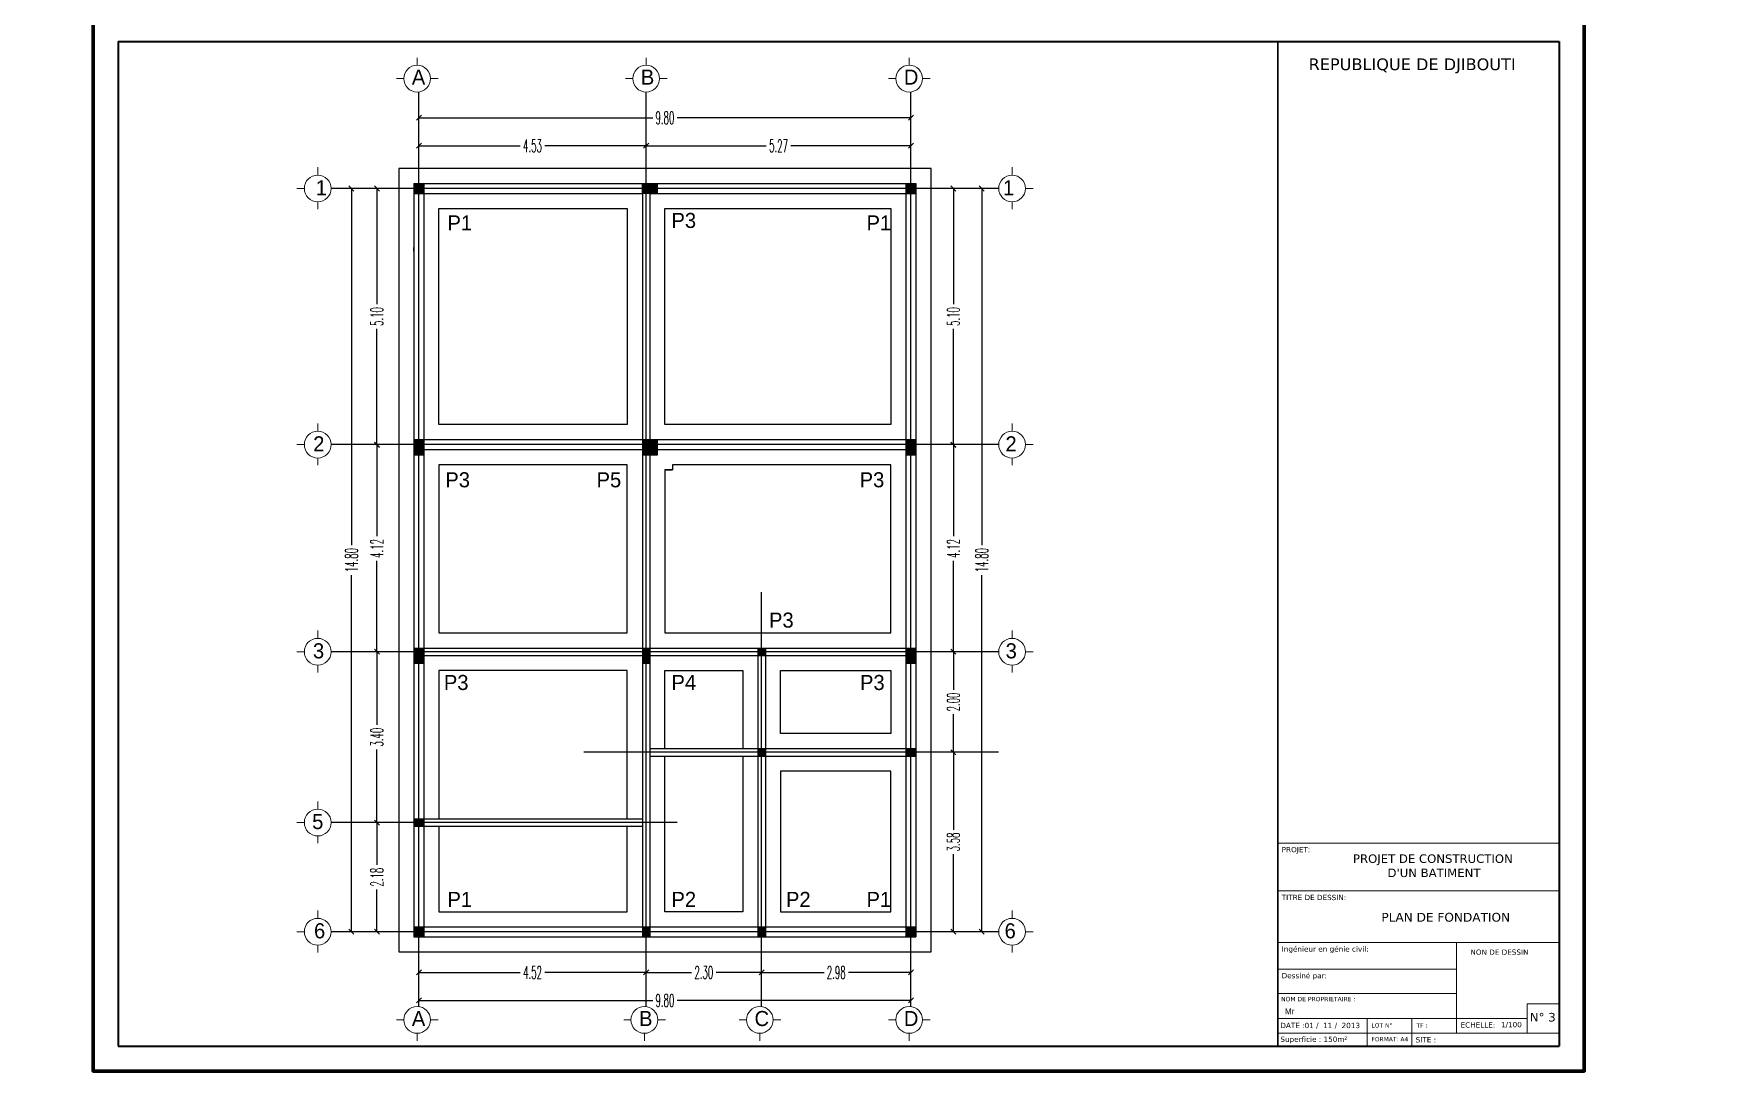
# Model space of a CAD drawing. Extents: x -110 to 3211, y -163 to 893.
# Drawn here: x 434.92 to 468.63, y -27.76 to -7.11 of the extents above; entities that cross this region are included whole.
import ezdxf

# ---------------------------------------------------------------- set-up
doc = ezdxf.new("R2010")
doc.units = 0
doc.header["$LTSCALE"] = 0.8
doc.header["$MEASUREMENT"] = 0
doc.linetypes.add('JIS_02_1.0', pattern=[2, 1, -1])
doc.layers.get('0').update_dxf_attribs({"color": 5, "linetype": 'CONTINUOUS'})
doc.layers.get('DEFPOINTS').update_dxf_attribs({"linetype": 'CONTINUOUS'})
doc.layers.add('Axe poteau & poutres', color=252, linetype='JIS_02_1.0', lineweight=13)
for name, color, linetype in [('COMBLDG', 7, 'CONTINUOUS'), ('COTATITION', 5, 'CONTINUOUS'), ('PIPE', 50, 'CONTINUOUS'), ('POWER', 5, 'CONTINUOUS'), ('TEX', 31, 'CONTINUOUS'), ('WALL', 6, 'CONTINUOUS')]:
    doc.layers.add(name, color=color, linetype=linetype)
doc.styles.add('AYMAN-S', font='romant.shx', dxfattribs={"width": 0.7, "height": 0.15})
doc.styles.add('AYMOONY', font='romant.shx', dxfattribs={"width": 0.5})
doc.dimstyles.new('AYMAN-SIT', dxfattribs={"dimtxt": 0.25, "dimasz": 0.08, "dimexe": 0.18, "dimexo": 0.06, "dimgap": 0.05, "dimtad": 0, "dimzin": 1, "dimdsep": 46, "dimtxsty": 'AYMAN-S', "dimblk1": 'OBLIQUE', "dimblk2": 'OBLIQUE', "dimsah": 1, "dimcen": 0.09, "dimse1": 1, "dimse2": 1, "dimclrd": 256, "dimclre": 256, "dimclrt": 200, "dimadec": 0, "dimazin": 0, "dimtfac": 1, "dimtdec": 4, "dimtix": 1, "dimtmove": 0, "dimatfit": 3, "dimldrblk": 'OBLIQUE', "dimfxl": 1, "dimtolj": 1, "dimtzin": 0, "dimarcsym": 0})
doc.dimstyles.new('ISO-25', dxfattribs={"dimtxt": 0.25, "dimasz": 0.25, "dimexe": 1.25, "dimexo": 0.625, "dimgap": 0.001, "dimtad": 1, "dimzin": 1, "dimtxsty": 'Standard', "dimblk": 'SMALL', "dimcen": 0.25, "dimse1": 1, "dimse2": 1, "dimazin": 0, "dimtfac": 1, "dimtmove": 1, "dimatfit": 3, "dimldrblk": 'SMALL', "dimfxl": 1, "dimarcsym": 0})

# ---------------------------------------------------------------- blocks, each defined once
blk = doc.blocks.new('_Small')
at = {"color": 0, "linetype": 'ByBlock', "lineweight": -2}
blk.add_circle((0, 0), 0.25, dxfattribs=at)
blk = doc.blocks.new('*D205')
at = {"layer": 'COTATITION', "color": 0, "lineweight": -2, "ltscale": 0.3, "transparency": 16777216}
blk.add_line((165.796, -13.864), (165.796, -10.864), dxfattribs=at)
at = {"layer": 'DEFPOINTS', "color": 0, "ltscale": 0.3, "transparency": 16777216}
for p in [(165.796, -10.864), (1312.923, -10.864), (165.796, -13.864)]:
    blk.add_point(p, dxfattribs=at)
at = {"layer": 'COTATITION', "color": 0, "lineweight": -2, "ltscale": 0.3, "transparency": 16777216, "xscale": 0.250000000000011, "yscale": 0.250000000000011, "zscale": 0.250000000000011}
for p, rotation in [((165.796, -10.864), 90), ((165.796, -13.864), 270)]:
    blk.add_blockref('_Small', p, dxfattribs=dict(at, rotation=rotation))
at = {"layer": 'COTATITION', "color": 0, "ltscale": 0.3, "transparency": 16777216, "insert": (165.649, -12.364), "char_height": 0.25, "attachment_point": 5, "rotation": 90}
blk.add_mtext('3,00', dxfattribs=at)
blk = doc.blocks.new('_OBLIQUE')
at = {"color": 0, "linetype": 'ByBlock'}
blk.add_line((-0.5, -0.5), (0.5, 0.5), dxfattribs=at)
blk = doc.blocks.new('*D451')
at = {"layer": 'DEFPOINTS', "color": 0, "ltscale": 0.8, "transparency": 16777216}
for p in [(447.115, -9.339), (442.589, -9.79), (447.115, -9.79)]:
    blk.add_point(p, dxfattribs=at)
at = {"layer": 'PIPE', "color": 7, "lineweight": -2, "ltscale": 0.8, "transparency": 16777216}
for p, q in [((442.589, -9.339), (444.605, -9.339)), ((447.115, -9.339), (445.098, -9.339))]:
    blk.add_line(p, q, dxfattribs=at)
at = {"layer": 'PIPE', "color": 7, "lineweight": -2, "ltscale": 0.8, "transparency": 16777216, "xscale": 0.1, "yscale": 0.1, "zscale": 0.1, "rotation": 180}
blk.add_blockref('_OBLIQUE', (442.589, -9.339), dxfattribs=at)
at = {"layer": 'PIPE', "color": 7, "lineweight": -2, "ltscale": 0.8, "transparency": 16777216, "xscale": 0.1, "yscale": 0.1, "zscale": 0.1}
blk.add_blockref('_OBLIQUE', (447.115, -9.339), dxfattribs=at)
at = {"layer": 'PIPE', "color": 7, "ltscale": 0.8, "transparency": 16777216, "insert": (444.852, -9.339), "char_height": 0.25, "attachment_point": 5, "style": 'AYMOONY'}
blk.add_mtext('\\A1;4.53', dxfattribs=at)
blk = doc.blocks.new('*D452')
at = {"layer": 'DEFPOINTS', "color": 0, "ltscale": 0.8, "transparency": 16777216}
for p in [(452.389, -9.339), (452.389, -9.339), (447.115, -9.79)]:
    blk.add_point(p, dxfattribs=at)
at = {"layer": 'PIPE', "color": 7, "lineweight": -2, "ltscale": 0.8, "transparency": 16777216}
for p, q in [((447.115, -9.339), (449.508, -9.339)), ((452.389, -9.339), (449.995, -9.339))]:
    blk.add_line(p, q, dxfattribs=at)
at = {"layer": 'PIPE', "color": 7, "lineweight": -2, "ltscale": 0.8, "transparency": 16777216, "xscale": 0.1, "yscale": 0.1, "zscale": 0.1, "rotation": 180}
blk.add_blockref('_OBLIQUE', (447.115, -9.339), dxfattribs=at)
at = {"layer": 'PIPE', "color": 7, "lineweight": -2, "ltscale": 0.8, "transparency": 16777216, "xscale": 0.1, "yscale": 0.1, "zscale": 0.1}
blk.add_blockref('_OBLIQUE', (452.389, -9.339), dxfattribs=at)
at = {"layer": 'PIPE', "color": 7, "ltscale": 0.8, "transparency": 16777216, "insert": (449.752, -9.339), "char_height": 0.25, "attachment_point": 5, "style": 'AYMOONY'}
blk.add_mtext('\\A1;5.27', dxfattribs=at)
blk = doc.blocks.new('*D453')
at = {"layer": 'DEFPOINTS', "color": 0, "ltscale": 0.8, "transparency": 16777216}
for p in [(452.389, -8.782), (442.589, -9.79), (452.389, -9.79)]:
    blk.add_point(p, dxfattribs=at)
at = {"layer": 'PIPE', "color": 7, "lineweight": -2, "ltscale": 0.8, "transparency": 16777216}
for p, q in [((442.589, -8.782), (447.245, -8.782)), ((452.389, -8.782), (447.732, -8.782))]:
    blk.add_line(p, q, dxfattribs=at)
at = {"layer": 'PIPE', "color": 7, "lineweight": -2, "ltscale": 0.8, "transparency": 16777216, "xscale": 0.1, "yscale": 0.1, "zscale": 0.1, "rotation": 180}
blk.add_blockref('_OBLIQUE', (442.589, -8.782), dxfattribs=at)
at = {"layer": 'PIPE', "color": 7, "lineweight": -2, "ltscale": 0.8, "transparency": 16777216, "xscale": 0.1, "yscale": 0.1, "zscale": 0.1}
blk.add_blockref('_OBLIQUE', (452.389, -8.782), dxfattribs=at)
at = {"layer": 'PIPE', "color": 7, "ltscale": 0.8, "transparency": 16777216, "insert": (447.489, -8.782), "char_height": 0.25, "attachment_point": 5, "style": 'AYMOONY'}
blk.add_mtext('\\A1;9.80', dxfattribs=at)
blk = doc.blocks.new('*D454')
at = {"layer": 'DEFPOINTS', "color": 0, "ltscale": 0.8, "transparency": 16777216}
for p in [(442.589, -25.39), (452.389, -25.39), (452.389, -26.357)]:
    blk.add_point(p, dxfattribs=at)
at = {"layer": 'PIPE', "color": 7, "lineweight": -2, "ltscale": 0.8, "transparency": 16777216}
for p, q in [((442.589, -26.357), (447.245, -26.357)), ((452.389, -26.357), (447.732, -26.357))]:
    blk.add_line(p, q, dxfattribs=at)
at = {"layer": 'PIPE', "color": 7, "lineweight": -2, "ltscale": 0.8, "transparency": 16777216, "xscale": 0.1, "yscale": 0.1, "zscale": 0.1, "rotation": 180}
blk.add_blockref('_OBLIQUE', (442.589, -26.357), dxfattribs=at)
at = {"layer": 'PIPE', "color": 7, "lineweight": -2, "ltscale": 0.8, "transparency": 16777216, "xscale": 0.1, "yscale": 0.1, "zscale": 0.1}
blk.add_blockref('_OBLIQUE', (452.389, -26.357), dxfattribs=at)
at = {"layer": 'PIPE', "color": 7, "ltscale": 0.8, "transparency": 16777216, "insert": (447.489, -26.357), "char_height": 0.25, "attachment_point": 5, "style": 'AYMOONY'}
blk.add_mtext('\\A1;9.80', dxfattribs=at)
blk = doc.blocks.new('*D455')
at = {"layer": 'DEFPOINTS', "color": 0, "ltscale": 0.8, "transparency": 16777216}
for p in [(442.592, -25.38), (447.115, -25.39), (447.115, -25.799)]:
    blk.add_point(p, dxfattribs=at)
at = {"layer": 'PIPE', "color": 7, "lineweight": -2, "ltscale": 0.8, "transparency": 16777216}
for p, q in [((442.592, -25.799), (444.607, -25.799)), ((447.115, -25.799), (445.1, -25.799))]:
    blk.add_line(p, q, dxfattribs=at)
at = {"layer": 'PIPE', "color": 7, "lineweight": -2, "ltscale": 0.8, "transparency": 16777216, "xscale": 0.1, "yscale": 0.1, "zscale": 0.1, "rotation": 180}
blk.add_blockref('_OBLIQUE', (442.592, -25.799), dxfattribs=at)
at = {"layer": 'PIPE', "color": 7, "lineweight": -2, "ltscale": 0.8, "transparency": 16777216, "xscale": 0.1, "yscale": 0.1, "zscale": 0.1}
blk.add_blockref('_OBLIQUE', (447.115, -25.799), dxfattribs=at)
at = {"layer": 'PIPE', "color": 7, "ltscale": 0.8, "transparency": 16777216, "insert": (444.853, -25.799), "char_height": 0.25, "attachment_point": 5, "style": 'AYMOONY'}
blk.add_mtext('\\A1;4.52', dxfattribs=at)
blk = doc.blocks.new('*D456')
at = {"layer": 'DEFPOINTS', "color": 0, "ltscale": 0.8, "transparency": 16777216}
for p in [(447.115, -25.39), (449.414, -25.799), (449.414, -25.799)]:
    blk.add_point(p, dxfattribs=at)
at = {"layer": 'PIPE', "color": 7, "lineweight": -2, "ltscale": 0.8, "transparency": 16777216}
for p, q in [((447.115, -25.799), (448.021, -25.799)), ((449.414, -25.799), (448.508, -25.799))]:
    blk.add_line(p, q, dxfattribs=at)
at = {"layer": 'PIPE', "color": 7, "lineweight": -2, "ltscale": 0.8, "transparency": 16777216, "xscale": 0.1, "yscale": 0.1, "zscale": 0.1, "rotation": 180}
blk.add_blockref('_OBLIQUE', (447.115, -25.799), dxfattribs=at)
at = {"layer": 'PIPE', "color": 7, "lineweight": -2, "ltscale": 0.8, "transparency": 16777216, "xscale": 0.1, "yscale": 0.1, "zscale": 0.1}
blk.add_blockref('_OBLIQUE', (449.414, -25.799), dxfattribs=at)
at = {"layer": 'PIPE', "color": 7, "ltscale": 0.8, "transparency": 16777216, "insert": (448.264, -25.799), "char_height": 0.25, "attachment_point": 5, "style": 'AYMOONY'}
blk.add_mtext('\\A1;2.30', dxfattribs=at)
blk = doc.blocks.new('*D457')
at = {"layer": 'DEFPOINTS', "color": 0, "ltscale": 0.8, "transparency": 16777216}
for p in [(449.414, -25.799), (452.389, -25.799), (452.389, -25.799)]:
    blk.add_point(p, dxfattribs=at)
at = {"layer": 'PIPE', "color": 7, "lineweight": -2, "ltscale": 0.8, "transparency": 16777216}
for p, q in [((449.414, -25.799), (450.658, -25.799)), ((452.389, -25.799), (451.145, -25.799))]:
    blk.add_line(p, q, dxfattribs=at)
at = {"layer": 'PIPE', "color": 7, "lineweight": -2, "ltscale": 0.8, "transparency": 16777216, "xscale": 0.1, "yscale": 0.1, "zscale": 0.1, "rotation": 180}
blk.add_blockref('_OBLIQUE', (449.414, -25.799), dxfattribs=at)
at = {"layer": 'PIPE', "color": 7, "lineweight": -2, "ltscale": 0.8, "transparency": 16777216, "xscale": 0.1, "yscale": 0.1, "zscale": 0.1}
blk.add_blockref('_OBLIQUE', (452.389, -25.799), dxfattribs=at)
at = {"layer": 'PIPE', "color": 7, "ltscale": 0.8, "transparency": 16777216, "insert": (450.901, -25.799), "char_height": 0.25, "attachment_point": 5, "style": 'AYMOONY'}
blk.add_mtext('\\A1;2.98', dxfattribs=at)
blk = doc.blocks.new('*D458')
at = {"layer": 'DEFPOINTS', "color": 0, "ltscale": 0.8, "transparency": 16777216}
for p in [(442.189, -10.19), (441.246, -24.99), (442.489, -24.99)]:
    blk.add_point(p, dxfattribs=at)
at = {"layer": 'PIPE', "color": 7, "lineweight": -2, "ltscale": 0.8, "transparency": 16777216}
for p, q in [((441.246, -10.19), (441.246, -17.293)), ((441.246, -24.99), (441.246, -17.887))]:
    blk.add_line(p, q, dxfattribs=at)
at = {"layer": 'PIPE', "color": 7, "lineweight": -2, "ltscale": 0.8, "transparency": 16777216, "xscale": 0.1, "yscale": 0.1, "zscale": 0.1}
for p, rotation in [((441.246, -10.19), 90), ((441.246, -24.99), 270)]:
    blk.add_blockref('_OBLIQUE', p, dxfattribs=dict(at, rotation=rotation))
at = {"layer": 'PIPE', "color": 7, "ltscale": 0.8, "transparency": 16777216, "insert": (441.246, -17.59), "char_height": 0.25, "attachment_point": 5, "rotation": 90, "style": 'AYMOONY'}
blk.add_mtext('\\A1;14.80', dxfattribs=at)
blk = doc.blocks.new('*D459')
at = {"layer": 'DEFPOINTS', "color": 0, "ltscale": 0.8, "transparency": 16777216}
for p in [(442.189, -10.19), (441.753, -15.29), (442.189, -15.29)]:
    blk.add_point(p, dxfattribs=at)
at = {"layer": 'PIPE', "color": 7, "lineweight": -2, "ltscale": 0.8, "transparency": 16777216}
for p, q in [((441.753, -10.19), (441.753, -12.496)), ((441.753, -15.29), (441.753, -12.983))]:
    blk.add_line(p, q, dxfattribs=at)
at = {"layer": 'PIPE', "color": 7, "lineweight": -2, "ltscale": 0.8, "transparency": 16777216, "xscale": 0.1, "yscale": 0.1, "zscale": 0.1}
for p, rotation in [((441.753, -10.19), 90), ((441.753, -15.29), 270)]:
    blk.add_blockref('_OBLIQUE', p, dxfattribs=dict(at, rotation=rotation))
at = {"layer": 'PIPE', "color": 7, "ltscale": 0.8, "transparency": 16777216, "insert": (441.753, -12.74), "char_height": 0.25, "attachment_point": 5, "rotation": 90, "style": 'AYMOONY'}
blk.add_mtext('\\A1;5.10', dxfattribs=at)
blk = doc.blocks.new('*D460')
at = {"layer": 'DEFPOINTS', "color": 0, "ltscale": 0.8, "transparency": 16777216}
for p in [(442.189, -15.3), (441.753, -19.415), (441.753, -19.415)]:
    blk.add_point(p, dxfattribs=at)
at = {"layer": 'PIPE', "color": 7, "lineweight": -2, "ltscale": 0.8, "transparency": 16777216}
for p, q in [((441.753, -15.3), (441.753, -17.111)), ((441.753, -19.415), (441.753, -17.604))]:
    blk.add_line(p, q, dxfattribs=at)
at = {"layer": 'PIPE', "color": 7, "lineweight": -2, "ltscale": 0.8, "transparency": 16777216, "xscale": 0.1, "yscale": 0.1, "zscale": 0.1}
for p, rotation in [((441.753, -15.3), 90), ((441.753, -19.415), 270)]:
    blk.add_blockref('_OBLIQUE', p, dxfattribs=dict(at, rotation=rotation))
at = {"layer": 'PIPE', "color": 7, "ltscale": 0.8, "transparency": 16777216, "insert": (441.753, -17.357), "char_height": 0.25, "attachment_point": 5, "rotation": 90, "style": 'AYMOONY'}
blk.add_mtext('\\A1;4.12', dxfattribs=at)
blk = doc.blocks.new('*D461')
at = {"layer": 'DEFPOINTS', "color": 0, "ltscale": 0.8, "transparency": 16777216}
for p in [(441.753, -19.415), (441.753, -22.815), (441.753, -22.815)]:
    blk.add_point(p, dxfattribs=at)
at = {"layer": 'PIPE', "color": 7, "lineweight": -2, "ltscale": 0.8, "transparency": 16777216}
for p, q in [((441.753, -19.415), (441.753, -20.871)), ((441.753, -22.815), (441.753, -21.358))]:
    blk.add_line(p, q, dxfattribs=at)
at = {"layer": 'PIPE', "color": 7, "lineweight": -2, "ltscale": 0.8, "transparency": 16777216, "xscale": 0.1, "yscale": 0.1, "zscale": 0.1}
for p, rotation in [((441.753, -19.415), 90), ((441.753, -22.815), 270)]:
    blk.add_blockref('_OBLIQUE', p, dxfattribs=dict(at, rotation=rotation))
at = {"layer": 'PIPE', "color": 7, "ltscale": 0.8, "transparency": 16777216, "insert": (441.753, -21.115), "char_height": 0.25, "attachment_point": 5, "rotation": 90, "style": 'AYMOONY'}
blk.add_mtext('\\A1;3.40', dxfattribs=at)
blk = doc.blocks.new('*D462')
at = {"layer": 'DEFPOINTS', "color": 0, "ltscale": 0.8, "transparency": 16777216}
for p in [(441.753, -22.815), (441.753, -24.99), (441.753, -24.99)]:
    blk.add_point(p, dxfattribs=at)
at = {"layer": 'PIPE', "color": 7, "lineweight": -2, "ltscale": 0.8, "transparency": 16777216}
for p, q in [((441.753, -22.815), (441.753, -23.659)), ((441.753, -24.99), (441.753, -24.146))]:
    blk.add_line(p, q, dxfattribs=at)
at = {"layer": 'PIPE', "color": 7, "lineweight": -2, "ltscale": 0.8, "transparency": 16777216, "xscale": 0.1, "yscale": 0.1, "zscale": 0.1}
for p, rotation in [((441.753, -22.815), 90), ((441.753, -24.99), 270)]:
    blk.add_blockref('_OBLIQUE', p, dxfattribs=dict(at, rotation=rotation))
at = {"layer": 'PIPE', "color": 7, "ltscale": 0.8, "transparency": 16777216, "insert": (441.753, -23.902), "char_height": 0.25, "attachment_point": 5, "rotation": 90, "style": 'AYMOONY'}
blk.add_mtext('\\A1;2.18', dxfattribs=at)
blk = doc.blocks.new('*D463')
at = {"layer": 'DEFPOINTS', "color": 0, "ltscale": 0.8, "transparency": 16777216}
for p in [(452.789, -10.19), (452.789, -15.29), (453.234, -15.29)]:
    blk.add_point(p, dxfattribs=at)
at = {"layer": 'PIPE', "color": 7, "lineweight": -2, "ltscale": 0.8, "transparency": 16777216}
for p, q in [((453.234, -10.19), (453.234, -12.496)), ((453.234, -15.29), (453.234, -12.983))]:
    blk.add_line(p, q, dxfattribs=at)
at = {"layer": 'PIPE', "color": 7, "lineweight": -2, "ltscale": 0.8, "transparency": 16777216, "xscale": 0.1, "yscale": 0.1, "zscale": 0.1}
for p, rotation in [((453.234, -10.19), 90), ((453.234, -15.29), 270)]:
    blk.add_blockref('_OBLIQUE', p, dxfattribs=dict(at, rotation=rotation))
at = {"layer": 'PIPE', "color": 7, "ltscale": 0.8, "transparency": 16777216, "insert": (453.234, -12.74), "char_height": 0.25, "attachment_point": 5, "rotation": 90, "style": 'AYMOONY'}
blk.add_mtext('\\A1;5.10', dxfattribs=at)
blk = doc.blocks.new('*D464')
at = {"layer": 'DEFPOINTS', "color": 0, "ltscale": 0.8, "transparency": 16777216}
for p in [(452.789, -15.3), (453.234, -19.415), (453.234, -19.415)]:
    blk.add_point(p, dxfattribs=at)
at = {"layer": 'PIPE', "color": 7, "lineweight": -2, "ltscale": 0.8, "transparency": 16777216}
for p, q in [((453.234, -15.3), (453.234, -17.111)), ((453.234, -19.415), (453.234, -17.604))]:
    blk.add_line(p, q, dxfattribs=at)
at = {"layer": 'PIPE', "color": 7, "lineweight": -2, "ltscale": 0.8, "transparency": 16777216, "xscale": 0.1, "yscale": 0.1, "zscale": 0.1}
for p, rotation in [((453.234, -15.3), 90), ((453.234, -19.415), 270)]:
    blk.add_blockref('_OBLIQUE', p, dxfattribs=dict(at, rotation=rotation))
at = {"layer": 'PIPE', "color": 7, "ltscale": 0.8, "transparency": 16777216, "insert": (453.234, -17.357), "char_height": 0.25, "attachment_point": 5, "rotation": 90, "style": 'AYMOONY'}
blk.add_mtext('\\A1;4.12', dxfattribs=at)
blk = doc.blocks.new('*D465')
at = {"layer": 'DEFPOINTS', "color": 0, "ltscale": 0.8, "transparency": 16777216}
for p in [(453.234, -19.415), (453.234, -21.415), (453.234, -21.415)]:
    blk.add_point(p, dxfattribs=at)
at = {"layer": 'PIPE', "color": 7, "lineweight": -2, "ltscale": 0.8, "transparency": 16777216}
for p, q in [((453.234, -19.415), (453.234, -20.171)), ((453.234, -21.415), (453.234, -20.658))]:
    blk.add_line(p, q, dxfattribs=at)
at = {"layer": 'PIPE', "color": 7, "lineweight": -2, "ltscale": 0.8, "transparency": 16777216, "xscale": 0.1, "yscale": 0.1, "zscale": 0.1}
for p, rotation in [((453.234, -19.415), 90), ((453.234, -21.415), 270)]:
    blk.add_blockref('_OBLIQUE', p, dxfattribs=dict(at, rotation=rotation))
at = {"layer": 'PIPE', "color": 7, "ltscale": 0.8, "transparency": 16777216, "insert": (453.234, -20.415), "char_height": 0.25, "attachment_point": 5, "rotation": 90, "style": 'AYMOONY'}
blk.add_mtext('\\A1;2.00', dxfattribs=at)
blk = doc.blocks.new('*D466')
at = {"layer": 'DEFPOINTS', "color": 0, "ltscale": 0.8, "transparency": 16777216}
for p in [(453.234, -21.415), (453.234, -24.99), (453.234, -24.99)]:
    blk.add_point(p, dxfattribs=at)
at = {"layer": 'PIPE', "color": 7, "lineweight": -2, "ltscale": 0.8, "transparency": 16777216}
for p, q in [((453.234, -21.415), (453.234, -22.959)), ((453.234, -24.99), (453.234, -23.446))]:
    blk.add_line(p, q, dxfattribs=at)
at = {"layer": 'PIPE', "color": 7, "lineweight": -2, "ltscale": 0.8, "transparency": 16777216, "xscale": 0.1, "yscale": 0.1, "zscale": 0.1}
for p, rotation in [((453.234, -21.415), 90), ((453.234, -24.99), 270)]:
    blk.add_blockref('_OBLIQUE', p, dxfattribs=dict(at, rotation=rotation))
at = {"layer": 'PIPE', "color": 7, "ltscale": 0.8, "transparency": 16777216, "insert": (453.234, -23.202), "char_height": 0.25, "attachment_point": 5, "rotation": 90, "style": 'AYMOONY'}
blk.add_mtext('\\A1;3.58', dxfattribs=at)
blk = doc.blocks.new('*D467')
at = {"layer": 'DEFPOINTS', "color": 0, "ltscale": 0.8, "transparency": 16777216}
for p in [(453.8, -10.19), (453.8, -10.19), (453.8, -24.99)]:
    blk.add_point(p, dxfattribs=at)
at = {"layer": 'PIPE', "color": 7, "lineweight": -2, "ltscale": 0.8, "transparency": 16777216}
for p, q in [((453.8, -10.19), (453.8, -17.293)), ((453.8, -24.99), (453.8, -17.887))]:
    blk.add_line(p, q, dxfattribs=at)
at = {"layer": 'PIPE', "color": 7, "lineweight": -2, "ltscale": 0.8, "transparency": 16777216, "xscale": 0.1, "yscale": 0.1, "zscale": 0.1}
for p, rotation in [((453.8, -10.19), 90), ((453.8, -24.99), 270)]:
    blk.add_blockref('_OBLIQUE', p, dxfattribs=dict(at, rotation=rotation))
at = {"layer": 'PIPE', "color": 7, "ltscale": 0.8, "transparency": 16777216, "insert": (453.8, -17.59), "char_height": 0.25, "attachment_point": 5, "rotation": 90, "style": 'AYMOONY'}
blk.add_mtext('\\A1;14.80', dxfattribs=at)

msp = doc.modelspace()

# ---------------------------------------------------------------- linework, layer by layer
at = {"color": 5, "lineweight": 40}
for p, q in [((436.598, -7.265), (436.598, -27.265)), ((436.598, -7.265), (465.298, -7.265)), ((465.298, -7.265), (465.298, -27.265)), ((436.598, -27.265), (465.298, -27.265))]:
    msp.add_line(p, q, dxfattribs=at)
at = {"color": 5, "lineweight": 100}
msp.add_lwpolyline([(436.098, -6.765), (465.798, -6.765), (465.798, -27.765), (436.098, -27.765)], close=True, dxfattribs=at)
at = {"layer": 'Axe poteau & poutres', "color": 7, "linetype": 'ByBlock', "ltscale": 0.3}
for p, q in [((442.554, -7.735), (442.554, -7.586)), ((447.115, -7.735), (447.115, -7.586)), ((452.354, -7.735), (452.354, -7.586)), ((442.143, -8.002), (442.286, -8.002)), ((442.821, -8.002), (442.975, -8.002)), ((446.704, -8.002), (446.848, -8.002)), ((447.382, -8.002), (447.536, -8.002)), ((451.943, -8.002), (452.086, -8.002)), ((452.621, -8.002), (452.775, -8.002)), ((440.574, -9.922), (440.574, -9.768)), ((454.404, -9.922), (454.404, -9.768)), ((440.306, -10.19), (440.158, -10.19)), ((454.671, -10.19), (454.82, -10.19)), ((440.574, -10.601), (440.574, -10.457)), ((454.404, -10.601), (454.404, -10.457)), ((440.574, -15.022), (440.574, -14.868)), ((454.404, -15.022), (454.404, -14.868)), ((440.306, -15.29), (440.158, -15.29)), ((454.671, -15.29), (454.82, -15.29)), ((440.574, -15.701), (440.574, -15.557)), ((454.404, -15.701), (454.404, -15.557)), ((440.574, -19.147), (440.574, -18.993)), ((454.404, -19.147), (454.404, -18.993)), ((440.306, -19.415), (440.158, -19.415)), ((454.671, -19.415), (454.82, -19.415)), ((440.574, -19.826), (440.574, -19.682)), ((454.404, -19.826), (454.404, -19.682)), ((440.574, -22.547), (440.574, -22.393)), ((440.306, -22.815), (440.158, -22.815)), ((440.574, -23.226), (440.574, -23.082)), ((440.574, -24.722), (440.574, -24.568)), ((454.404, -24.722), (454.404, -24.568)), ((454.404, -24.722), (454.404, -24.568)), ((440.306, -24.99), (440.158, -24.99)), ((440.574, -25.401), (440.574, -25.257)), ((454.404, -25.401), (454.404, -25.257)), ((454.404, -25.401), (454.404, -25.257)), ((454.671, -24.99), (454.82, -24.99)), ((454.671, -24.99), (454.82, -24.99)), ((442.143, -26.744), (442.286, -26.744)), ((442.821, -26.744), (442.975, -26.744)), ((446.669, -26.744), (446.813, -26.744)), ((447.348, -26.744), (447.501, -26.744)), ((448.968, -26.744), (449.111, -26.744)), ((449.646, -26.744), (449.8, -26.744)), ((451.943, -26.744), (452.086, -26.744)), ((452.621, -26.744), (452.775, -26.744)), ((442.554, -27.012), (442.554, -27.16)), ((447.08, -27.012), (447.08, -27.16)), ((449.379, -27.012), (449.379, -27.16)), ((452.354, -27.012), (452.354, -27.16))]:
    msp.add_line(p, q, dxfattribs=at)
for centre in [(442.554, -8.002), (447.115, -8.002), (452.354, -8.002), (440.574, -10.19), (454.404, -10.19), (440.574, -15.29), (454.404, -15.29), (440.574, -19.415), (454.404, -19.415), (440.574, -22.815), (440.574, -24.99), (454.404, -24.99), (442.554, -26.744), (447.08, -26.744), (449.379, -26.744), (452.354, -26.744)]:
    msp.add_circle(centre, 0.267, dxfattribs=at)
at = {"layer": 'COMBLDG', "color": 7, "lineweight": 30}
msp.add_line((459.699, -27.265), (459.699, -7.265), dxfattribs=at)
at = {"layer": 'COMBLDG', "color": 7, "lineweight": 9}
for p, q in [((459.699, -23.223, 0.176), (465.298, -23.223, -0.565)), ((459.699, -24.176, 0.176), (465.298, -24.176, -0.565)), ((459.699, -25.202, 0.176), (465.298, -25.202, -0.565)), ((463.256, -25.202, -0.295), (463.256, -27.01, -0.532)), ((459.699, -25.733, 0), (463.256, -25.733, -0.47)), ((459.699, -26.221, 0.176), (463.256, -26.221, -0.295)), ((464.659, -26.422, -1.065), (465.298, -26.422, -1.13)), ((464.659, -26.422, 0), (464.659, -27.01, 0)), ((459.699, -26.716), (464.659, -26.716, -0.5)), ((461.477, -26.716, 0.039), (461.477, -27.265, -0.033)), ((462.366, -27.265, 0), (462.366, -26.716, 0)), ((459.699, -27.01, 0), (465.298, -27.01))]:
    msp.add_line(p, q, dxfattribs=at)
at = {"layer": 'POWER', "ltscale": 0.8}
for p, q in [((442.589, -26.479), (442.589, -8.269)), ((447.115, -26.479), (447.115, -8.269)), ((452.389, -26.479), (452.389, -8.269)), ((454.136, -10.19), (440.841, -10.19)), ((447.19, -10.29), (447.04, -10.29)), ((452.289, -10.29), (452.489, -10.29)), ((454.136, -15.29), (440.841, -15.29)), ((449.414, -26.479), (449.414, -18.225)), ((454.136, -19.415), (440.841, -19.415)), ((454.136, -21.415), (445.871, -21.415)), ((447.734, -22.815), (440.841, -22.815)), ((454.136, -24.99), (440.841, -24.99))]:
    msp.add_line(p, q, dxfattribs=at)
for points in [[(442.489, -10.29), (442.689, -10.29), (442.489, -10.09), (442.689, -10.09)], [(447.04, -10.29), (447.34, -10.29), (447.04, -10.09), (447.34, -10.09)], [(452.289, -10.29), (452.489, -10.29), (452.289, -10.09), (452.489, -10.09)], [(442.489, -15.49), (442.689, -15.49), (442.489, -15.19), (442.689, -15.19)], [(447.04, -15.49), (447.34, -15.49), (447.04, -15.19), (447.34, -15.19)], [(452.289, -15.49), (452.489, -15.49), (452.289, -15.19), (452.489, -15.19)], [(442.489, -19.34), (442.689, -19.34), (442.489, -19.64), (442.689, -19.64)], [(447.04, -19.34), (447.19, -19.34), (447.04, -19.64), (447.19, -19.64)], [(449.339, -19.34), (449.489, -19.34), (449.339, -19.49), (449.489, -19.49)], [(452.289, -19.34), (452.489, -19.34), (452.289, -19.64), (452.489, -19.64)], [(449.339, -21.49), (449.489, -21.49), (449.339, -21.34), (449.489, -21.34)], [(452.289, -21.49), (452.489, -21.49), (452.289, -21.34), (452.489, -21.34)], [(442.489, -22.89), (442.689, -22.89), (442.489, -22.74), (442.689, -22.74)], [(442.489, -25.09), (442.689, -25.09), (442.489, -24.89), (442.689, -24.89)], [(447.04, -25.09), (447.19, -25.09), (447.04, -24.89), (447.19, -24.89)], [(449.339, -25.09), (449.489, -25.09), (449.339, -24.89), (449.489, -24.89)], [(452.289, -25.09), (452.489, -25.09), (452.289, -24.89), (452.489, -24.89)]]:
    msp.add_solid(points, dxfattribs=at)
at = {"layer": 'TEX', "ltscale": 0.8}
for points in [[(442.189, -25.39), (452.789, -25.39), (452.789, -9.79), (442.189, -9.79)], [(442.989, -10.59), (446.74, -10.59), (446.74, -14.89), (442.989, -14.89)], [(447.49, -10.59), (451.989, -10.59), (451.989, -14.89), (447.49, -14.89)], [(446.74, -15.69), (442.989, -15.69), (442.989, -19.04), (446.74, -19.04)], [(447.64, -15.79), (447.49, -15.79), (447.49, -19.04), (451.989, -19.04), (451.989, -15.69), (447.64, -15.69)], [(449.789, -19.79), (451.989, -19.79), (451.989, -21.04), (449.789, -21.04)], [(451.989, -21.79), (449.789, -21.79), (449.789, -24.59), (451.989, -24.59)]]:
    msp.add_lwpolyline(points, close=True, dxfattribs=at)
for points in [[(446.74, -22.74), (446.74, -19.79), (442.989, -19.79), (442.989, -22.74)], [(447.49, -21.34), (447.49, -19.79), (449.039, -19.79), (449.039, -21.34)], [(449.039, -21.49), (449.039, -24.59), (447.49, -24.59), (447.49, -21.49)], [(442.989, -22.89), (442.989, -24.59), (446.74, -24.59), (446.74, -22.89)]]:
    msp.add_lwpolyline(points, dxfattribs=at)
at = {"layer": 'WALL'}
for p, q in [((442.489, -10.09), (442.489, -25.09)), ((442.489, -10.09), (452.489, -10.09)), ((442.489, -10.09), (442.489, -23.915)), ((442.689, -10.09), (442.689, -25.09)), ((447.04, -10.09), (447.04, -25.09)), ((447.04, -10.29), (447.04, -10.09)), ((447.34, -10.29), (447.34, -10.09)), ((452.289, -10.09), (452.289, -25.09)), ((452.489, -10.09), (452.489, -20.44)), ((442.489, -10.29), (447.04, -10.29)), ((447.19, -10.29), (447.04, -10.29)), ((447.19, -10.29), (452.489, -10.29)), ((447.19, -10.29), (447.19, -15.19)), ((442.489, -11.29), (442.489, -11.365)), ((442.489, -11.29), (442.489, -11.365)), ((442.489, -11.44), (442.489, -11.365)), ((442.489, -11.44), (442.489, -11.365)), ((442.489, -15.19), (452.489, -15.19)), ((442.489, -15.49), (442.689, -15.49)), ((442.689, -15.39), (447.04, -15.39)), ((447.04, -15.49), (447.34, -15.49)), ((447.19, -15.49), (447.19, -25.09)), ((447.34, -15.49), (447.34, -15.19)), ((447.34, -15.39), (452.289, -15.39)), ((452.289, -15.49), (452.489, -15.49)), ((447.49, -15.79), (447.64, -15.79)), ((442.489, -19.34), (452.489, -19.34)), ((442.689, -19.49), (447.04, -19.49)), ((447.04, -19.34), (447.19, -19.34)), ((447.19, -19.49), (452.289, -19.49)), ((449.339, -19.34), (449.339, -25.09)), ((449.489, -19.34), (449.489, -25.09)), ((442.489, -19.64), (442.689, -19.64)), ((447.04, -19.64), (447.19, -19.64)), ((452.289, -19.64), (452.489, -19.64)), ((452.489, -20.44), (452.489, -25.09)), ((447.19, -21.34), (452.489, -21.34)), ((447.19, -21.49), (452.489, -21.49)), ((442.489, -22.74), (447.04, -22.74)), ((442.489, -22.89), (447.04, -22.89)), ((442.489, -24.89), (452.489, -24.89)), ((442.489, -25.09), (452.489, -25.09))]:
    msp.add_line(p, q, dxfattribs=at)

# ---------------------------------------------------------------- texts
at = {"layer": 'Axe poteau & poutres', "color": 7, "linetype": 'ByBlock', "ltscale": 0.3, "char_height": 0.3, "width": 0.25992}
for s, insert, attachment_point in [('A', (442.448, -8.122), 7), ('B', (447.009, -8.122), 7), ('D', (452.248, -8.122), 7), ('1', (440.533, -10.325), 7), ('1', (454.445, -10.325), 9), ('P1', (443.158, -10.725), 1), ('P3', (447.619, -10.676), 1), ('P1', (451.504, -10.725), 1), ('2', (440.483, -15.425), 7), ('2', (454.494, -15.425), 9), ('P3', (443.115, -15.84), 1), ('P5', (446.127, -15.84), 1), ('P3', (451.367, -15.84), 1), ('P3', (449.562, -18.634), 1), ('3', (440.479, -19.55), 7), ('3', (454.498, -19.55), 9), ('P3', (443.086, -19.876), 1), ('P4', (447.619, -19.876), 1), ('P3', (451.374, -19.876), 1), ('5', (440.463, -22.95), 7), ('P1', (443.158, -24.195), 1), ('P2', (447.619, -24.195), 1), ('P2', (449.9, -24.195), 1), ('P1', (451.504, -24.195), 1), ('6', (440.5, -25.125), 7), ('6', (454.477, -25.125), 9), ('A', (442.448, -26.567), 1), ('B', (446.974, -26.567), 1), ('C', (449.273, -26.567), 1), ('D', (452.248, -26.567), 1)]:
    msp.add_mtext(s, dxfattribs=dict(at, insert=insert, attachment_point=attachment_point))
at = {"layer": 'COMBLDG', "color": 7, "lineweight": 9, "attachment_point": 1}
for s, insert, char_height, width in [('\\pi1.6214;{\\fVerdana|b0|i0|c0|p34;REPUBLIQUE DE DJIBOUTI}', (458.688, -7.6, -0.623), 0.23381, 7.52173), ('{\\fVerdana|b0|i0|c0|p34;\\C55;PROJET:}', (459.773, -23.301, -0.147), 0.10489, 11.75043), ("\\pi1.5704;{\\fVerdana|b0|i0|c0|p34;PROJET DE CONSTRUCTION \\P\\pi2.259;D'UN BATIMENT }", (459.622, -23.449, 0.603), 0.16932, 6.38547), ('{\\fVerdana|b0|i0|c0|p34;\\C55;TITRE DE DESSIN:}', (459.773, -24.254, -0.147), 0.10489, 11.75043), ('{\\fVerdana|b0|i0|c0|p34;PLAN DE FONDATION}', (461.759, -24.613, -0.663), 0.17573, 5.65342), ('{\\fVerdana|b0|i0|c0|p34;\\C55;Ingénieur en génie civil:}', (459.773, -25.28, -0.147), 0.10489, 11.75043), ('{\\fVerdana|b0|i0|c0|p34;NON DE DESSIN}', (463.533, -25.343, -0.478), 0.10489, 11.75043), ('{\\fVerdana|b0|i0|c0|p34;\\C55;Dessiné par:}', (459.773, -25.811, -0.323), 0.10489, 11.75043), ('{\\fVerdana|b0|i0|c0|p34;\\C55;NOM DE PROPRIETAIRE :}', (459.761, -26.286, -0.094), 0.08772, 9.82617), ('{\\fArial|b0|i0|c0|p34; \\fColonna MT|b0|i0|c0|p82; \\H1.143x;Mr }', (459.757, -26.512, -0.176), 0.10489, 11.75043), ('{\\fVerdana|b0|i0|c0|p34;N° 3}', (464.716, -26.606, -0.12), 0.1704, 19.08879), ('{\\fVerdana|b0|i0|c0|p34;DATE :01 /  11 /  2013}', (459.747, -26.803, -0.323), 0.10489, 11.75043), ('{\\fVerdana|b0|i0|c0|p34;LOT N° }', (461.56, -26.81, -0.228), 0.08651, 9.69138), ('{\\fVerdana|b0|i0|c0|p34;TF : }', (462.458, -26.81, -0.267), 0.08651, 9.69138), ('{\\fVerdana|b0|i0|c0|p34;ECHELLE:}', (463.336, -26.793, -0.668), 0.10489, 11.75043), ('{\\fVerdana|b0|i0|c0|p34;1/100}', (464.141, -26.785, -0.565), 0.10489, 11.75043), ('{\\fVerdana|b0|i0|c0|p34;Superficie : 150m²}', (459.747, -27.078, -0.32), 0.10489, 11.75043), ('{\\fVerdana|b0|i0|c0|p34;FORMAT: A4}', (461.56, -27.085, -0.264), 0.08651, 9.69138), ('{\\fVerdana|b0|i0|c0|p34;SITE : }', (462.441, -27.088, -0.323), 0.10489, 11.75043)]:
    msp.add_mtext(s, dxfattribs=dict(at, insert=insert, char_height=char_height, width=width))

# ---------------------------------------------------------------- dimensions: what is measured, and where the dimension line sits
at = {"layer": 'COTATITION', "ltscale": 0.3}
dim = msp.add_linear_dim(base=(165.796, -10.864), p1=(165.796, -13.864), p2=(1312.923, -10.864), angle=90, dimstyle='ISO-25', override={"dimfxl": 1.25, "dimarcsym": 2}, dxfattribs=at)
dim.commit()
dim.dimension.update_dxf_attribs({"geometry": '*D205', "text_midpoint": (165.649, -12.364)})
at = {"layer": 'PIPE', "ltscale": 0.8}
for base, p1, p2, override, picture, middle in [((452.389, -8.782), (442.589, -9.79), (452.389, -9.79), {"dimasz": 0.1, "dimexe": 0.006, "dimtxsty": 'AYMOONY', "dimclrd": 7, "dimclrt": 7, "dimtdec": 2}, '*D453', (447.489, -8.782)), ((447.115, -9.339), (442.589, -9.79), (447.115, -9.79), {"dimasz": 0.1, "dimexe": 0.006, "dimtxsty": 'AYMOONY', "dimclrd": 7, "dimclrt": 7, "dimtdec": 2}, '*D451', (444.852, -9.339)), ((452.389, -9.339), (447.115, -9.79), (452.389, -9.339), {"dimasz": 0.1, "dimexe": 0.006, "dimtxsty": 'AYMOONY', "dimclrd": 7, "dimclrt": 7, "dimtdec": 2, "dimtmove": 1}, '*D452', (449.752, -9.339)), ((452.389, -26.357), (442.589, -25.39), (452.389, -25.39), {"dimasz": 0.1, "dimexe": 0.006, "dimtxsty": 'AYMOONY', "dimclrd": 7, "dimclrt": 7, "dimtdec": 2}, '*D454', (447.489, -26.357)), ((447.115, -25.799), (442.592, -25.38), (447.115, -25.39), {"dimasz": 0.1, "dimexe": 0.006, "dimtxsty": 'AYMOONY', "dimclrd": 7, "dimclrt": 7, "dimtdec": 2}, '*D455', (444.853, -25.799)), ((449.414, -25.799), (447.115, -25.39), (449.414, -25.799), {"dimasz": 0.1, "dimexe": 0.006, "dimtxsty": 'AYMOONY', "dimclrd": 7, "dimclrt": 7, "dimtdec": 2, "dimtmove": 1}, '*D456', (448.264, -25.799)), ((452.388618407, -25.799049431), (449.413618407, -25.799049431), (452.388618407, -25.799049431), {"dimasz": 0.1, "dimexe": 0.006, "dimtxsty": 'AYMOONY', "dimclrd": 7, "dimclrt": 7, "dimtdec": 2, "dimtmove": 1}, '*D457', (450.901118407, -25.799049431))]:
    dim = msp.add_linear_dim(base=base, p1=p1, p2=p2, dimstyle='AYMAN-SIT', override=override, dxfattribs=at)
    dim.commit()
    dim.dimension.update_dxf_attribs({"geometry": picture, "text_midpoint": middle})
for base, p1, p2, override, picture, middle in [((441.246, -24.99), (442.189, -10.19), (442.489, -24.99), {"dimasz": 0.1, "dimexe": 0.006, "dimtxsty": 'AYMOONY', "dimclrd": 7, "dimclrt": 7, "dimtdec": 2}, '*D458', (441.246, -17.59)), ((441.753, -15.29), (442.189, -10.19), (442.189, -15.29), {"dimasz": 0.1, "dimexe": 0.006, "dimtxsty": 'AYMOONY', "dimclrd": 7, "dimclrt": 7, "dimtdec": 2}, '*D459', (441.753, -12.74)), ((453.234, -15.29), (452.789, -10.19), (452.789, -15.29), {"dimasz": 0.1, "dimexe": 0.006, "dimtxsty": 'AYMOONY', "dimclrd": 7, "dimclrt": 7, "dimtdec": 2}, '*D463', (453.234, -12.74)), ((453.8, -10.19), (453.8, -24.99), (453.8, -10.19), {"dimasz": 0.1, "dimexe": 0.006, "dimtxsty": 'AYMOONY', "dimclrd": 7, "dimclrt": 7, "dimtdec": 2}, '*D467', (453.8, -17.59)), ((441.752627103, -19.414579719), (442.188760334, -15.299579719), (441.752627103, -19.414579719), {"dimasz": 0.1, "dimexe": 0.006, "dimtxsty": 'AYMOONY', "dimclrd": 7, "dimclrt": 7, "dimtdec": 2, "dimtmove": 1}, '*D460', (441.752627103, -17.357079719)), ((453.233806048, -19.414579719), (452.788760334, -15.299579719), (453.233806048, -19.414579719), {"dimasz": 0.1, "dimexe": 0.006, "dimtxsty": 'AYMOONY', "dimclrd": 7, "dimclrt": 7, "dimtdec": 2, "dimtmove": 1}, '*D464', (453.233806048, -17.357079719)), ((441.753, -22.815), (441.753, -19.415), (441.753, -22.815), {"dimasz": 0.1, "dimexe": 0.006, "dimtxsty": 'AYMOONY', "dimclrd": 7, "dimclrt": 7, "dimtdec": 2, "dimtmove": 1}, '*D461', (441.753, -21.115)), ((453.234, -21.415), (453.234, -19.415), (453.234, -21.415), {"dimasz": 0.1, "dimexe": 0.006, "dimtxsty": 'AYMOONY', "dimclrd": 7, "dimclrt": 7, "dimtdec": 2, "dimtmove": 1}, '*D465', (453.234, -20.415)), ((453.233806048, -24.989579719), (453.233806048, -21.414579719), (453.233806048, -24.989579719), {"dimasz": 0.1, "dimexe": 0.006, "dimtxsty": 'AYMOONY', "dimclrd": 7, "dimclrt": 7, "dimtdec": 2, "dimtmove": 1}, '*D466', (453.233806048, -23.202079719)), ((441.752627103, -24.989579719), (441.752627103, -22.814579719), (441.752627103, -24.989579719), {"dimasz": 0.1, "dimexe": 0.006, "dimtxsty": 'AYMOONY', "dimclrd": 7, "dimclrt": 7, "dimtdec": 2, "dimtmove": 1}, '*D462', (441.752627103, -23.902079719))]:
    dim = msp.add_linear_dim(base=base, p1=p1, p2=p2, angle=90, dimstyle='AYMAN-SIT', override=override, dxfattribs=at)
    dim.commit()
    dim.dimension.update_dxf_attribs({"geometry": picture, "text_midpoint": middle})

doc.saveas('drawing.dxf')
